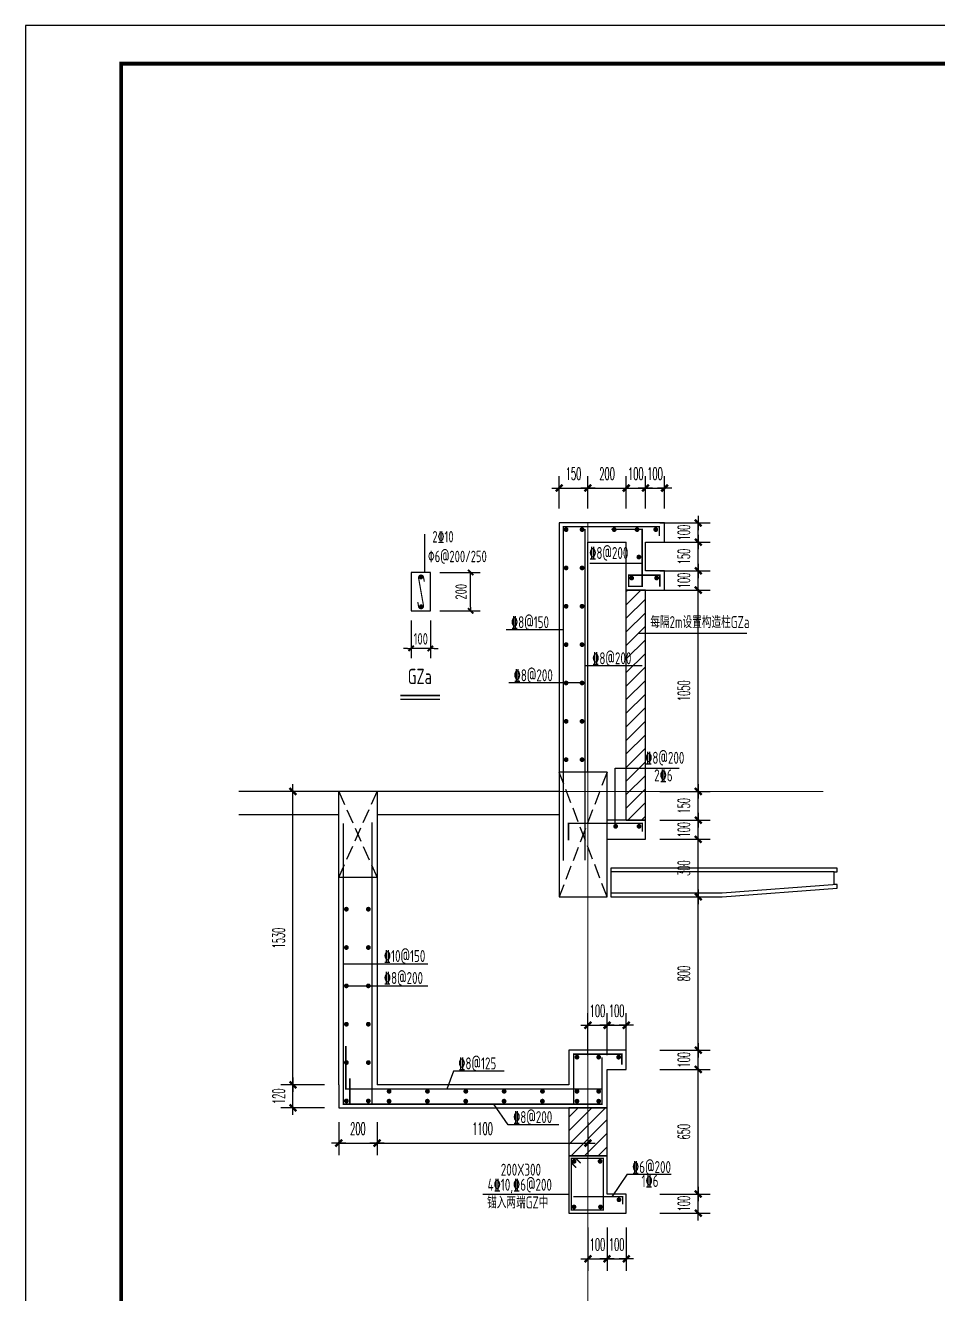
# Model space of a CAD drawing. Extents: x 169490 to 7584583, y -2399407 to 1374371.
# Drawn here: x 1588051 to 1592810, y 690855 to 697470 of the extents above; entities that cross this region are included whole.
import ezdxf
from ezdxf.enums import TextEntityAlignment as Align

# ---------------------------------------------------------------- set-up
doc = ezdxf.new("R2010")
doc.units = 0
doc.header["$LTSCALE"] = 100
for name, pattern in [('ACAD_ISO10W100', [18.5, 12, -3, 0.5, -3]), ('DASH', [0.35, 0.25, -0.1]), ('DIVIDE2', [15.875, 6.35, -3.175, 0, -3.175, 0, -3.175]), ('DOTE', [2.42, 2, -0.2, 0.02, -0.2])]:
    doc.linetypes.add(name, pattern=pattern)
doc.layers.get('0').update_dxf_attribs({"linetype": 'CONTINUOUS'})
doc.layers.get('DEFPOINTS').update_dxf_attribs({"linetype": 'CONTINUOUS'})
for name, color, linetype in [('10', 7, 'DIVIDE2'), ('PUB_HATCH', 8, 'CONTINUOUS'), ('S-BEAM-XRBAR', 20, 'CONTINUOUS'), ('S-DETL-LINE1', 2, 'CONTINUOUS'), ('S-DETL-RBAR', 1, 'CONTINUOUS'), ('S-DETL-TEXT', 7, 'CONTINUOUS'), ('S-SLAB-DIM', 92, 'CONTINUOUS'), ('WALL', 7, 'CONTINUOUS'), ('图框', 140, 'CONTINUOUS'), ('大样详图_文字', 60, 'CONTINUOUS'), ('尺寸标注', 3, 'CONTINUOUS'), ('立面', 73, 'CONTINUOUS')]:
    doc.layers.add(name, color=color, linetype=linetype)
doc.layers.add('DOTE', color=147, linetype='DOTE', lineweight=15)
doc.styles.add('DIM_FONT_T3', font='SIMPLEX', dxfattribs={"width": 0.494118, "bigfont": 'GBCBIG'})
doc.styles.add('TSSD_Dimension', font='Tssdeng.shx', dxfattribs={"width": 0.7, "bigfont": 'tssdchn.shx'})
doc.styles.add('TSSD_REIN', font='tssdeng.shx', dxfattribs={"width": 0.7, "bigfont": 'hztxt.shx'})
doc.dimstyles.new('DIMN100$TCH&&25', dxfattribs={"dimtxt": 63.75, "dimasz": 0.25, "dimexe": 62.5, "dimexo": 75, "dimgap": 43.125, "dimtad": 1, "dimdec": 0, "dimzin": 0, "dimdsep": 46, "dimtxsty": 'DIM_FONT_T3', "dimblk": '_DIMX', "dimcen": 0.09, "dimclrt": 7, "dimadec": 0, "dimazin": 0, "dimtfac": 1, "dimtdec": 0, "dimtix": 1, "dimtmove": 2, "dimatfit": 3, "dimldrblk": '_DIMX', "dimfxl": 10, "dimtolj": 1, "dimtzin": 0, "dimarcsym": 0})
doc.dimstyles.new('TSSD_20_100', dxfattribs={"dimtxt": 300, "dimasz": 100, "dimexe": 250, "dimexo": 250, "dimgap": 100, "dimtad": 1, "dimdec": 0, "dimlfac": 0.2, "dimzin": 0, "dimdsep": 46, "dimtxsty": 'TSSD_Dimension', "dimblk": '_TSDBK', "dimcen": 0, "dimclrt": 7, "dimadec": 0, "dimazin": 0, "dimtfac": 1, "dimtdec": 0, "dimtix": 1, "dimtmove": 2, "dimatfit": 3, "dimldrblk": '_TSDBK', "dimfxl": 1, "dimtolj": 1, "dimtzin": 0, "dimarcsym": 0})

# ---------------------------------------------------------------- blocks, each defined once
blk = doc.blocks.new('_DIMX')
blk.add_line((-150, 0), (150, 0))
at = {"const_width": 50}
blk.add_lwpolyline([(-70, -70), (70, 70)], dxfattribs=at)
blk = doc.blocks.new('*D1004')
at = {"layer": 'DEFPOINTS', "color": 0, "transparency": 16777216}
for p in [(1591085.5, 691274.4), (1591185.5, 691274.4), (1591185.5, 691036.2)]:
    blk.add_point(p, dxfattribs=at)
at = {"layer": '尺寸标注', "color": 0, "lineweight": -2, "transparency": 16777216}
for p, q in [((1591085.5, 691199.4), (1591085.5, 690973.7)), ((1591185.5, 691199.4), (1591185.5, 690973.7)), ((1591085.2, 691036.2), (1591085, 691036.2)), ((1591085.5, 691036.2), (1591185.5, 691036.2)), ((1591185.7, 691036.2), (1591186, 691036.2))]:
    blk.add_line(p, q, dxfattribs=at)
at = {"layer": '尺寸标注', "color": 0, "lineweight": -2, "transparency": 16777216, "xscale": 0.25, "yscale": 0.25, "zscale": 0.25}
blk.add_blockref('_DIMX', (1591085.5, 691036.2), dxfattribs=at)
at = {"layer": '尺寸标注', "color": 0, "lineweight": -2, "transparency": 16777216, "xscale": 0.25, "yscale": 0.25, "zscale": 0.25, "rotation": 180}
blk.add_blockref('_DIMX', (1591185.5, 691036.2), dxfattribs=at)
at = {"layer": '尺寸标注', "color": 7, "transparency": 16777216, "insert": (1591135.5, 691111.2), "char_height": 63.75, "attachment_point": 5, "style": 'DIM_FONT_T3'}
blk.add_mtext('\\A1;100', dxfattribs=at)
blk = doc.blocks.new('*D1005')
at = {"layer": 'DEFPOINTS', "color": 0, "transparency": 16777216}
for p in [(1591185.5, 692254.7), (1591085.5, 692024.4), (1591185.5, 692024.4)]:
    blk.add_point(p, dxfattribs=at)
at = {"layer": '尺寸标注', "color": 0, "lineweight": -2, "transparency": 16777216}
for p, q in [((1591085.5, 692099.4), (1591085.5, 692317.2)), ((1591185.5, 692099.4), (1591185.5, 692317.2)), ((1591085.2, 692254.7), (1591085, 692254.7)), ((1591085.5, 692254.7), (1591185.5, 692254.7)), ((1591185.7, 692254.7), (1591186, 692254.7))]:
    blk.add_line(p, q, dxfattribs=at)
at = {"layer": '尺寸标注', "color": 0, "lineweight": -2, "transparency": 16777216, "xscale": 0.25, "yscale": 0.25, "zscale": 0.25}
blk.add_blockref('_DIMX', (1591085.5, 692254.7), dxfattribs=at)
at = {"layer": '尺寸标注', "color": 0, "lineweight": -2, "transparency": 16777216, "xscale": 0.25, "yscale": 0.25, "zscale": 0.25, "rotation": 180}
blk.add_blockref('_DIMX', (1591185.5, 692254.7), dxfattribs=at)
at = {"layer": '尺寸标注', "color": 7, "transparency": 16777216, "insert": (1591135.5, 692329.7), "char_height": 63.75, "attachment_point": 5, "style": 'DIM_FONT_T3'}
blk.add_mtext('\\A1;100', dxfattribs=at)
blk = doc.blocks.new('*D1006')
at = {"layer": 'DEFPOINTS', "color": 0, "transparency": 16777216}
for p in [(1589885.5, 691824.4), (1590985.5, 691824.4), (1590985.5, 691640.1)]:
    blk.add_point(p, dxfattribs=at)
at = {"layer": '尺寸标注', "color": 0, "lineweight": -2, "transparency": 16777216}
for p, q in [((1589885.5, 691749.4), (1589885.5, 691577.6)), ((1590985.5, 691749.4), (1590985.5, 691577.6)), ((1589885.7, 691640.1), (1590985.2, 691640.1))]:
    blk.add_line(p, q, dxfattribs=at)
at = {"layer": '尺寸标注', "color": 0, "lineweight": -2, "transparency": 16777216, "xscale": 0.25, "yscale": 0.25, "zscale": 0.25, "rotation": 180}
blk.add_blockref('_DIMX', (1589885.5, 691640.1), dxfattribs=at)
at = {"layer": '尺寸标注', "color": 0, "lineweight": -2, "transparency": 16777216, "xscale": 0.25, "yscale": 0.25, "zscale": 0.25}
blk.add_blockref('_DIMX', (1590985.5, 691640.1), dxfattribs=at)
at = {"layer": '尺寸标注', "color": 7, "transparency": 16777216, "insert": (1590435.5, 691715.1), "char_height": 63.75, "attachment_point": 5, "style": 'DIM_FONT_T3'}
blk.add_mtext('\\A1;1100', dxfattribs=at)
blk = doc.blocks.new('*D1007')
at = {"layer": 'DEFPOINTS', "color": 0, "transparency": 16777216}
for p in [(1589685.5, 691824.4), (1589885.5, 691824.4), (1589885.5, 691640.1)]:
    blk.add_point(p, dxfattribs=at)
at = {"layer": '尺寸标注', "color": 0, "lineweight": -2, "transparency": 16777216}
for p, q in [((1589685.5, 691749.4), (1589685.5, 691577.6)), ((1589885.5, 691749.4), (1589885.5, 691577.6)), ((1589685.7, 691640.1), (1589885.2, 691640.1))]:
    blk.add_line(p, q, dxfattribs=at)
at = {"layer": '尺寸标注', "color": 0, "lineweight": -2, "transparency": 16777216, "xscale": 0.25, "yscale": 0.25, "zscale": 0.25, "rotation": 180}
blk.add_blockref('_DIMX', (1589685.5, 691640.1), dxfattribs=at)
at = {"layer": '尺寸标注', "color": 0, "lineweight": -2, "transparency": 16777216, "xscale": 0.25, "yscale": 0.25, "zscale": 0.25}
blk.add_blockref('_DIMX', (1589885.5, 691640.1), dxfattribs=at)
at = {"layer": '尺寸标注', "color": 7, "transparency": 16777216, "insert": (1589785.5, 691715.1), "char_height": 63.75, "attachment_point": 5, "style": 'DIM_FONT_T3'}
blk.add_mtext('\\A1;200', dxfattribs=at)
blk = doc.blocks.new('*D1008')
at = {"layer": 'DEFPOINTS', "color": 0, "transparency": 16777216}
for p in [(1589446.7, 693474.4), (1589685.5, 693474.4), (1589685.5, 691944.4)]:
    blk.add_point(p, dxfattribs=at)
at = {"layer": '尺寸标注', "color": 0, "lineweight": -2, "transparency": 16777216}
for p, q in [((1589610.5, 693474.4), (1589384.2, 693474.4)), ((1589446.7, 691944.6), (1589446.7, 693474.1)), ((1589610.5, 691944.4), (1589384.2, 691944.4))]:
    blk.add_line(p, q, dxfattribs=at)
at = {"layer": '尺寸标注', "color": 0, "lineweight": -2, "transparency": 16777216, "xscale": 0.25, "yscale": 0.25, "zscale": 0.25}
for p, rotation in [((1589446.7, 693474.4), 90), ((1589446.7, 691944.4), 270)]:
    blk.add_blockref('_DIMX', p, dxfattribs=dict(at, rotation=rotation))
at = {"layer": '尺寸标注', "color": 7, "transparency": 16777216, "insert": (1589371.7, 692709.4), "char_height": 63.75, "attachment_point": 5, "rotation": 90, "style": 'DIM_FONT_T3'}
blk.add_mtext('\\A1;1530', dxfattribs=at)
blk = doc.blocks.new('*D1009')
at = {"layer": 'DEFPOINTS', "color": 0, "transparency": 16777216}
for p in [(1591285.5, 694874.4), (1591561.1, 694874.4), (1591285.5, 694774.4)]:
    blk.add_point(p, dxfattribs=at)
at = {"layer": '尺寸标注', "color": 0, "lineweight": -2, "transparency": 16777216}
for p, q in [((1591360.5, 694874.4), (1591623.6, 694874.4)), ((1591561.1, 694874.6), (1591561.1, 694874.9)), ((1591561.1, 694774.4), (1591561.1, 694874.4)), ((1591360.5, 694774.4), (1591623.6, 694774.4)), ((1591561.1, 694774.1), (1591561.1, 694773.9))]:
    blk.add_line(p, q, dxfattribs=at)
at = {"layer": '尺寸标注', "color": 0, "lineweight": -2, "transparency": 16777216, "xscale": 0.25, "yscale": 0.25, "zscale": 0.25}
for p, rotation in [((1591561.1, 694874.4), 270), ((1591561.1, 694774.4), 90)]:
    blk.add_blockref('_DIMX', p, dxfattribs=dict(at, rotation=rotation))
at = {"layer": '尺寸标注', "color": 7, "transparency": 16777216, "insert": (1591486.1, 694824.4), "char_height": 63.75, "attachment_point": 5, "rotation": 90, "style": 'DIM_FONT_T3'}
blk.add_mtext('\\A1;100', dxfattribs=at)
blk = doc.blocks.new('*D1010')
at = {"layer": 'DEFPOINTS', "color": 0, "transparency": 16777216}
for p in [(1591285.5, 694774.4), (1591561.1, 694774.4), (1591285.5, 694624.4)]:
    blk.add_point(p, dxfattribs=at)
at = {"layer": '尺寸标注', "color": 0, "lineweight": -2, "transparency": 16777216}
for p, q in [((1591360.5, 694774.4), (1591623.6, 694774.4)), ((1591561.1, 694774.6), (1591561.1, 694774.9)), ((1591561.1, 694624.4), (1591561.1, 694774.4)), ((1591360.5, 694624.4), (1591623.6, 694624.4)), ((1591561.1, 694624.1), (1591561.1, 694623.9))]:
    blk.add_line(p, q, dxfattribs=at)
at = {"layer": '尺寸标注', "color": 0, "lineweight": -2, "transparency": 16777216, "xscale": 0.25, "yscale": 0.25, "zscale": 0.25}
for p, rotation in [((1591561.1, 694774.4), 270), ((1591561.1, 694624.4), 90)]:
    blk.add_blockref('_DIMX', p, dxfattribs=dict(at, rotation=rotation))
at = {"layer": '尺寸标注', "color": 7, "transparency": 16777216, "insert": (1591486.1, 694699.4), "char_height": 63.75, "attachment_point": 5, "rotation": 90, "style": 'DIM_FONT_T3'}
blk.add_mtext('\\A1;150', dxfattribs=at)
blk = doc.blocks.new('*D1011')
at = {"layer": 'DEFPOINTS', "color": 0, "transparency": 16777216}
for p in [(1591285.5, 694624.4), (1591561.1, 694624.4), (1591285.5, 694524.4)]:
    blk.add_point(p, dxfattribs=at)
at = {"layer": '尺寸标注', "color": 0, "lineweight": -2, "transparency": 16777216}
for p, q in [((1591360.5, 694624.4), (1591623.6, 694624.4)), ((1591561.1, 694624.6), (1591561.1, 694624.9)), ((1591561.1, 694524.4), (1591561.1, 694624.4)), ((1591360.5, 694524.4), (1591623.6, 694524.4)), ((1591561.1, 694524.1), (1591561.1, 694523.9))]:
    blk.add_line(p, q, dxfattribs=at)
at = {"layer": '尺寸标注', "color": 0, "lineweight": -2, "transparency": 16777216, "xscale": 0.25, "yscale": 0.25, "zscale": 0.25}
for p, rotation in [((1591561.1, 694624.4), 270), ((1591561.1, 694524.4), 90)]:
    blk.add_blockref('_DIMX', p, dxfattribs=dict(at, rotation=rotation))
at = {"layer": '尺寸标注', "color": 7, "transparency": 16777216, "insert": (1591486.1, 694574.4), "char_height": 63.75, "attachment_point": 5, "rotation": 90, "style": 'DIM_FONT_T3'}
blk.add_mtext('\\A1;100', dxfattribs=at)
blk = doc.blocks.new('*D1012')
at = {"layer": 'DEFPOINTS', "color": 0, "transparency": 16777216}
for p in [(1591285.5, 694524.4), (1591561.1, 694524.4), (1591285.5, 693474.4)]:
    blk.add_point(p, dxfattribs=at)
at = {"layer": '尺寸标注', "color": 0, "lineweight": -2, "transparency": 16777216}
for p, q in [((1591360.5, 694524.4), (1591623.6, 694524.4)), ((1591561.1, 693474.6), (1591561.1, 694524.1)), ((1591360.5, 693474.4), (1591623.6, 693474.4))]:
    blk.add_line(p, q, dxfattribs=at)
at = {"layer": '尺寸标注', "color": 0, "lineweight": -2, "transparency": 16777216, "xscale": 0.25, "yscale": 0.25, "zscale": 0.25}
for p, rotation in [((1591561.1, 694524.4), 90), ((1591561.1, 693474.4), 270)]:
    blk.add_blockref('_DIMX', p, dxfattribs=dict(at, rotation=rotation))
at = {"layer": '尺寸标注', "color": 7, "transparency": 16777216, "insert": (1591486.1, 693999.4), "char_height": 63.75, "attachment_point": 5, "rotation": 90, "style": 'DIM_FONT_T3'}
blk.add_mtext('\\A1;1050', dxfattribs=at)
blk = doc.blocks.new('*D1013')
at = {"layer": 'DEFPOINTS', "color": 0, "transparency": 16777216}
for p in [(1591285.5, 693474.4), (1591561.1, 693474.4), (1591285.5, 693324.4)]:
    blk.add_point(p, dxfattribs=at)
at = {"layer": '尺寸标注', "color": 0, "lineweight": -2, "transparency": 16777216}
for p, q in [((1591360.5, 693474.4), (1591623.6, 693474.4)), ((1591561.1, 693474.6), (1591561.1, 693474.9)), ((1591561.1, 693324.4), (1591561.1, 693474.4)), ((1591360.5, 693324.4), (1591623.6, 693324.4)), ((1591561.1, 693324.1), (1591561.1, 693323.9))]:
    blk.add_line(p, q, dxfattribs=at)
at = {"layer": '尺寸标注', "color": 0, "lineweight": -2, "transparency": 16777216, "xscale": 0.25, "yscale": 0.25, "zscale": 0.25}
for p, rotation in [((1591561.1, 693474.4), 270), ((1591561.1, 693324.4), 90)]:
    blk.add_blockref('_DIMX', p, dxfattribs=dict(at, rotation=rotation))
at = {"layer": '尺寸标注', "color": 7, "transparency": 16777216, "insert": (1591486.1, 693399.4), "char_height": 63.75, "attachment_point": 5, "rotation": 90, "style": 'DIM_FONT_T3'}
blk.add_mtext('\\A1;150', dxfattribs=at)
blk = doc.blocks.new('*D1014')
at = {"layer": 'DEFPOINTS', "color": 0, "transparency": 16777216}
for p in [(1591285.5, 692924.4), (1591561.1, 692924.4), (1591285.5, 692124.4)]:
    blk.add_point(p, dxfattribs=at)
at = {"layer": '尺寸标注', "color": 0, "lineweight": -2, "transparency": 16777216}
for p, q in [((1591360.5, 692924.4), (1591623.6, 692924.4)), ((1591561.1, 692124.6), (1591561.1, 692924.1)), ((1591360.5, 692124.4), (1591623.6, 692124.4))]:
    blk.add_line(p, q, dxfattribs=at)
at = {"layer": '尺寸标注', "color": 0, "lineweight": -2, "transparency": 16777216, "xscale": 0.25, "yscale": 0.25, "zscale": 0.25}
for p, rotation in [((1591561.1, 692924.4), 90), ((1591561.1, 692124.4), 270)]:
    blk.add_blockref('_DIMX', p, dxfattribs=dict(at, rotation=rotation))
at = {"layer": '尺寸标注', "color": 7, "transparency": 16777216, "insert": (1591486.1, 692524.4), "char_height": 63.75, "attachment_point": 5, "rotation": 90, "style": 'DIM_FONT_T3'}
blk.add_mtext('\\A1;800', dxfattribs=at)
blk = doc.blocks.new('*D1015')
at = {"layer": 'DEFPOINTS', "color": 0, "transparency": 16777216}
for p in [(1591285.5, 692124.4), (1591561.1, 692124.4), (1591285.5, 692024.4)]:
    blk.add_point(p, dxfattribs=at)
at = {"layer": '尺寸标注', "color": 0, "lineweight": -2, "transparency": 16777216}
for p, q in [((1591360.5, 692124.4), (1591623.6, 692124.4)), ((1591561.1, 692124.6), (1591561.1, 692124.9)), ((1591561.1, 692024.4), (1591561.1, 692124.4)), ((1591360.5, 692024.4), (1591623.6, 692024.4)), ((1591561.1, 692024.1), (1591561.1, 692023.9))]:
    blk.add_line(p, q, dxfattribs=at)
at = {"layer": '尺寸标注', "color": 0, "lineweight": -2, "transparency": 16777216, "xscale": 0.25, "yscale": 0.25, "zscale": 0.25}
for p, rotation in [((1591561.1, 692124.4), 270), ((1591561.1, 692024.4), 90)]:
    blk.add_blockref('_DIMX', p, dxfattribs=dict(at, rotation=rotation))
at = {"layer": '尺寸标注', "color": 7, "transparency": 16777216, "insert": (1591486.1, 692074.4), "char_height": 63.75, "attachment_point": 5, "rotation": 90, "style": 'DIM_FONT_T3'}
blk.add_mtext('\\A1;100', dxfattribs=at)
blk = doc.blocks.new('*D1016')
at = {"layer": 'DEFPOINTS', "color": 0, "transparency": 16777216}
for p in [(1591285.5, 692024.4), (1591561.1, 692024.4), (1591285.5, 691374.4)]:
    blk.add_point(p, dxfattribs=at)
at = {"layer": '尺寸标注', "color": 0, "lineweight": -2, "transparency": 16777216}
for p, q in [((1591360.5, 692024.4), (1591623.6, 692024.4)), ((1591561.1, 691374.6), (1591561.1, 692024.1)), ((1591360.5, 691374.4), (1591623.6, 691374.4))]:
    blk.add_line(p, q, dxfattribs=at)
at = {"layer": '尺寸标注', "color": 0, "lineweight": -2, "transparency": 16777216, "xscale": 0.25, "yscale": 0.25, "zscale": 0.25}
for p, rotation in [((1591561.1, 692024.4), 90), ((1591561.1, 691374.4), 270)]:
    blk.add_blockref('_DIMX', p, dxfattribs=dict(at, rotation=rotation))
at = {"layer": '尺寸标注', "color": 7, "transparency": 16777216, "insert": (1591486.1, 691699.4), "char_height": 63.75, "attachment_point": 5, "rotation": 90, "style": 'DIM_FONT_T3'}
blk.add_mtext('\\A1;650', dxfattribs=at)
blk = doc.blocks.new('*D1017')
at = {"layer": 'DEFPOINTS', "color": 0, "transparency": 16777216}
for p in [(1591285.5, 691374.4), (1591561.1, 691374.4), (1591285.5, 691274.4)]:
    blk.add_point(p, dxfattribs=at)
at = {"layer": '尺寸标注', "color": 0, "lineweight": -2, "transparency": 16777216}
for p, q in [((1591360.5, 691374.4), (1591623.6, 691374.4)), ((1591561.1, 691374.6), (1591561.1, 691374.9)), ((1591561.1, 691274.4), (1591561.1, 691374.4)), ((1591360.5, 691274.4), (1591623.6, 691274.4)), ((1591561.1, 691274.1), (1591561.1, 691273.9))]:
    blk.add_line(p, q, dxfattribs=at)
at = {"layer": '尺寸标注', "color": 0, "lineweight": -2, "transparency": 16777216, "xscale": 0.25, "yscale": 0.25, "zscale": 0.25}
for p, rotation in [((1591561.1, 691374.4), 270), ((1591561.1, 691274.4), 90)]:
    blk.add_blockref('_DIMX', p, dxfattribs=dict(at, rotation=rotation))
at = {"layer": '尺寸标注', "color": 7, "transparency": 16777216, "insert": (1591486.1, 691324.4), "char_height": 63.75, "attachment_point": 5, "rotation": 90, "style": 'DIM_FONT_T3'}
blk.add_mtext('\\A1;100', dxfattribs=at)
blk = doc.blocks.new('*D1046')
at = {"layer": 'DEFPOINTS', "color": 0, "transparency": 16777216}
for p in [(1589446.7, 691944.4), (1589685.5, 691944.4), (1589685.5, 691824.4)]:
    blk.add_point(p, dxfattribs=at)
at = {"layer": '尺寸标注', "color": 0, "lineweight": -2, "transparency": 16777216}
for p, q in [((1589610.5, 691944.4), (1589384.2, 691944.4)), ((1589446.7, 691944.6), (1589446.7, 691944.9)), ((1589446.7, 691824.4), (1589446.7, 691944.4)), ((1589610.5, 691824.4), (1589384.2, 691824.4)), ((1589446.7, 691824.1), (1589446.7, 691823.9))]:
    blk.add_line(p, q, dxfattribs=at)
at = {"layer": '尺寸标注', "color": 0, "lineweight": -2, "transparency": 16777216, "xscale": 0.25, "yscale": 0.25, "zscale": 0.25}
for p, rotation in [((1589446.7, 691944.4), 270), ((1589446.7, 691824.4), 90)]:
    blk.add_blockref('_DIMX', p, dxfattribs=dict(at, rotation=rotation))
at = {"layer": '尺寸标注', "color": 7, "transparency": 16777216, "insert": (1589371.7, 691884.4), "char_height": 63.75, "attachment_point": 5, "rotation": 90, "style": 'DIM_FONT_T3'}
blk.add_mtext('\\A1;120', dxfattribs=at)
blk = doc.blocks.new('gghhhh')
at = {"layer": 'S-DETL-RBAR', "const_width": 7.5}
blk.add_lwpolyline([(5811284.9, -2287289.6), (5811452.4, -2287289.6), (5811452.4, -2287559.4), (5811284.9, -2287559.4)], close=True, dxfattribs=at)
for points in [[(5811284.9, -2287312.6), (5811310.9, -2287338.6)], [(5811333.8, -2287315.6), (5811307.9, -2287289.6)], [(5811552.7, -2287529.3), (5811552.7, -2287490.4), (5811295.3, -2287490.4)]]:
    blk.add_lwpolyline(points, dxfattribs=at)
at = {"layer": 'S-DETL-RBAR', "const_width": 12.5}
for points in [[(5811293.2, -2287305.4, 1), (5811305.7, -2287305.4, 1)], [(5811428.8, -2287305.4, 1), (5811441.3, -2287305.4, 1)], [(5811527.3, -2287505.9, 1), (5811539.8, -2287505.9, 1)], [(5811292.7, -2287543.4, 1), (5811305.2, -2287543.4, 1)], [(5811430.9, -2287543.4, 1), (5811443.4, -2287543.4, 1)]]:
    blk.add_lwpolyline(points, format="xyb", close=True, dxfattribs=at)
at = {"layer": 'S-DETL-TEXT'}
for p, q in [((5811575.7, -2287372.9), (5811497.1, -2287490.4)), ((5811575.7, -2287372.9), (5811805, -2287372.9)), ((5810822.9, -2287476.9), (5811220.6, -2287476.9)), ((5810822.9, -2287476.9), (5811271.5, -2287476.9))]:
    blk.add_line(p, q, dxfattribs=at)
at = {"layer": 'S-DETL-TEXT', "style": 'TSSD_REIN', "width": 0.7}
for s, p in [('%%1326@200', (5811601.9, -2287366.6, 3.7)), ('200X300', (5810917, -2287380.5, 3.7)), ('1%%1326', (5811651.2, -2287439.4, 3.7)), ('4%%13210,%%1326@200', (5810848.2, -2287458.9, 3.7)), ('锚入两端GZ中', (5810845.6, -2287551.2))]:
    blk.add_text(s, height=62.5, dxfattribs=at).set_placement(p)
blk = doc.blocks.new('*D1047')
at = {"layer": 'DEFPOINTS', "color": 0, "transparency": 16777216}
for p in [(1591085.5, 692254.7), (1590985.5, 692024.4), (1591085.5, 692024.4)]:
    blk.add_point(p, dxfattribs=at)
at = {"layer": '尺寸标注', "color": 0, "lineweight": -2, "transparency": 16777216}
for p, q in [((1590985.5, 692099.4), (1590985.5, 692317.2)), ((1591085.5, 692099.4), (1591085.5, 692317.2)), ((1590985.2, 692254.7), (1590985, 692254.7)), ((1590985.5, 692254.7), (1591085.5, 692254.7)), ((1591085.7, 692254.7), (1591086, 692254.7))]:
    blk.add_line(p, q, dxfattribs=at)
at = {"layer": '尺寸标注', "color": 0, "lineweight": -2, "transparency": 16777216, "xscale": 0.25, "yscale": 0.25, "zscale": 0.25}
blk.add_blockref('_DIMX', (1590985.5, 692254.7), dxfattribs=at)
at = {"layer": '尺寸标注', "color": 0, "lineweight": -2, "transparency": 16777216, "xscale": 0.25, "yscale": 0.25, "zscale": 0.25, "rotation": 180}
blk.add_blockref('_DIMX', (1591085.5, 692254.7), dxfattribs=at)
at = {"layer": '尺寸标注', "color": 7, "transparency": 16777216, "insert": (1591035.5, 692329.7), "char_height": 63.75, "attachment_point": 5, "style": 'DIM_FONT_T3'}
blk.add_mtext('\\A1;100', dxfattribs=at)
blk = doc.blocks.new('*D1048')
at = {"layer": 'DEFPOINTS', "color": 0, "transparency": 16777216}
for p in [(1590985.5, 691274.4), (1591085.5, 691274.4), (1591085.5, 691036.2)]:
    blk.add_point(p, dxfattribs=at)
at = {"layer": '尺寸标注', "color": 0, "lineweight": -2, "transparency": 16777216}
for p, q in [((1590985.5, 691199.4), (1590985.5, 690973.7)), ((1591085.5, 691199.4), (1591085.5, 690973.7)), ((1590985.2, 691036.2), (1590985, 691036.2)), ((1590985.5, 691036.2), (1591085.5, 691036.2)), ((1591085.7, 691036.2), (1591086, 691036.2))]:
    blk.add_line(p, q, dxfattribs=at)
at = {"layer": '尺寸标注', "color": 0, "lineweight": -2, "transparency": 16777216, "xscale": 0.25, "yscale": 0.25, "zscale": 0.25}
blk.add_blockref('_DIMX', (1590985.5, 691036.2), dxfattribs=at)
at = {"layer": '尺寸标注', "color": 0, "lineweight": -2, "transparency": 16777216, "xscale": 0.25, "yscale": 0.25, "zscale": 0.25, "rotation": 180}
blk.add_blockref('_DIMX', (1591085.5, 691036.2), dxfattribs=at)
at = {"layer": '尺寸标注', "color": 7, "transparency": 16777216, "insert": (1591035.5, 691111.2), "char_height": 63.75, "attachment_point": 5, "style": 'DIM_FONT_T3'}
blk.add_mtext('\\A1;100', dxfattribs=at)
blk = doc.blocks.new('*D1049')
at = {"layer": 'DEFPOINTS', "color": 0, "transparency": 16777216}
for p in [(1591285.5, 693324.4), (1591561.1, 693324.4), (1591285.5, 693224.4)]:
    blk.add_point(p, dxfattribs=at)
at = {"layer": '尺寸标注', "color": 0, "lineweight": -2, "transparency": 16777216}
for p, q in [((1591360.5, 693324.4), (1591623.6, 693324.4)), ((1591561.1, 693324.6), (1591561.1, 693324.9)), ((1591561.1, 693224.4), (1591561.1, 693324.4)), ((1591360.5, 693224.4), (1591623.6, 693224.4)), ((1591561.1, 693224.1), (1591561.1, 693223.9))]:
    blk.add_line(p, q, dxfattribs=at)
at = {"layer": '尺寸标注', "color": 0, "lineweight": -2, "transparency": 16777216, "xscale": 0.25, "yscale": 0.25, "zscale": 0.25}
for p, rotation in [((1591561.1, 693324.4), 270), ((1591561.1, 693224.4), 90)]:
    blk.add_blockref('_DIMX', p, dxfattribs=dict(at, rotation=rotation))
at = {"layer": '尺寸标注', "color": 7, "transparency": 16777216, "insert": (1591486.1, 693274.4), "char_height": 63.75, "attachment_point": 5, "rotation": 90, "style": 'DIM_FONT_T3'}
blk.add_mtext('\\A1;100', dxfattribs=at)
blk = doc.blocks.new('*D1050')
at = {"layer": 'DEFPOINTS', "color": 0, "transparency": 16777216}
for p in [(1591285.5, 693224.4), (1591561.1, 693224.4), (1591285.5, 692924.4)]:
    blk.add_point(p, dxfattribs=at)
at = {"layer": '尺寸标注', "color": 0, "lineweight": -2, "transparency": 16777216}
for p, q in [((1591360.5, 693224.4), (1591623.6, 693224.4)), ((1591561.1, 692924.6), (1591561.1, 693224.1)), ((1591360.5, 692924.4), (1591623.6, 692924.4))]:
    blk.add_line(p, q, dxfattribs=at)
at = {"layer": '尺寸标注', "color": 0, "lineweight": -2, "transparency": 16777216, "xscale": 0.25, "yscale": 0.25, "zscale": 0.25}
for p, rotation in [((1591561.1, 693224.4), 90), ((1591561.1, 692924.4), 270)]:
    blk.add_blockref('_DIMX', p, dxfattribs=dict(at, rotation=rotation))
at = {"layer": '尺寸标注', "color": 7, "transparency": 16777216, "insert": (1591486.1, 693074.4), "char_height": 63.75, "attachment_point": 5, "rotation": 90, "style": 'DIM_FONT_T3'}
blk.add_mtext('\\A1;300', dxfattribs=at)
blk = doc.blocks.new('*D1051')
at = {"layer": 'DEFPOINTS', "color": 0, "transparency": 16777216}
for p in [(1591185.5, 695056.5), (1590985.5, 694874.4), (1591185.5, 694874.4)]:
    blk.add_point(p, dxfattribs=at)
at = {"layer": '尺寸标注', "color": 0, "lineweight": -2, "transparency": 16777216}
for p, q in [((1590985.5, 694949.4), (1590985.5, 695119)), ((1591185.5, 694949.4), (1591185.5, 695119)), ((1590985.7, 695056.5), (1591185.2, 695056.5))]:
    blk.add_line(p, q, dxfattribs=at)
at = {"layer": '尺寸标注', "color": 0, "lineweight": -2, "transparency": 16777216, "xscale": 0.25, "yscale": 0.25, "zscale": 0.25, "rotation": 180}
blk.add_blockref('_DIMX', (1590985.5, 695056.5), dxfattribs=at)
at = {"layer": '尺寸标注', "color": 0, "lineweight": -2, "transparency": 16777216, "xscale": 0.25, "yscale": 0.25, "zscale": 0.25}
blk.add_blockref('_DIMX', (1591185.5, 695056.5), dxfattribs=at)
at = {"layer": '尺寸标注', "color": 7, "transparency": 16777216, "insert": (1591085.5, 695131.5), "char_height": 63.75, "attachment_point": 5, "style": 'DIM_FONT_T3'}
blk.add_mtext('\\A1;200', dxfattribs=at)
blk = doc.blocks.new('*D1052')
at = {"layer": 'DEFPOINTS', "color": 0, "transparency": 16777216}
for p in [(1590985.5, 695056.5), (1590835.5, 694874.4), (1590985.5, 694874.4)]:
    blk.add_point(p, dxfattribs=at)
at = {"layer": '尺寸标注', "color": 0, "lineweight": -2, "transparency": 16777216}
for p, q in [((1590835.5, 694949.4), (1590835.5, 695119)), ((1590985.5, 694949.4), (1590985.5, 695119)), ((1590835.2, 695056.5), (1590835, 695056.5)), ((1590835.5, 695056.5), (1590985.5, 695056.5)), ((1590985.7, 695056.5), (1590986, 695056.5))]:
    blk.add_line(p, q, dxfattribs=at)
at = {"layer": '尺寸标注', "color": 0, "lineweight": -2, "transparency": 16777216, "xscale": 0.25, "yscale": 0.25, "zscale": 0.25}
blk.add_blockref('_DIMX', (1590835.5, 695056.5), dxfattribs=at)
at = {"layer": '尺寸标注', "color": 0, "lineweight": -2, "transparency": 16777216, "xscale": 0.25, "yscale": 0.25, "zscale": 0.25, "rotation": 180}
blk.add_blockref('_DIMX', (1590985.5, 695056.5), dxfattribs=at)
at = {"layer": '尺寸标注', "color": 7, "transparency": 16777216, "insert": (1590910.5, 695131.5), "char_height": 63.75, "attachment_point": 5, "style": 'DIM_FONT_T3'}
blk.add_mtext('\\A1;150', dxfattribs=at)
blk = doc.blocks.new('*D1053')
at = {"layer": 'DEFPOINTS', "color": 0, "transparency": 16777216}
for p in [(1591285.5, 695056.5), (1591185.5, 694874.4), (1591285.5, 694874.4)]:
    blk.add_point(p, dxfattribs=at)
at = {"layer": '尺寸标注', "color": 0, "lineweight": -2, "transparency": 16777216}
for p, q in [((1591185.5, 694949.4), (1591185.5, 695119)), ((1591285.5, 694949.4), (1591285.5, 695119)), ((1591185.2, 695056.5), (1591185, 695056.5)), ((1591185.5, 695056.5), (1591285.5, 695056.5)), ((1591285.7, 695056.5), (1591286, 695056.5))]:
    blk.add_line(p, q, dxfattribs=at)
at = {"layer": '尺寸标注', "color": 0, "lineweight": -2, "transparency": 16777216, "xscale": 0.25, "yscale": 0.25, "zscale": 0.25}
blk.add_blockref('_DIMX', (1591185.5, 695056.5), dxfattribs=at)
at = {"layer": '尺寸标注', "color": 0, "lineweight": -2, "transparency": 16777216, "xscale": 0.25, "yscale": 0.25, "zscale": 0.25, "rotation": 180}
blk.add_blockref('_DIMX', (1591285.5, 695056.5), dxfattribs=at)
at = {"layer": '尺寸标注', "color": 7, "transparency": 16777216, "insert": (1591235.5, 695131.5), "char_height": 63.75, "attachment_point": 5, "style": 'DIM_FONT_T3'}
blk.add_mtext('\\A1;100', dxfattribs=at)
blk = doc.blocks.new('*D1054')
at = {"layer": 'DEFPOINTS', "color": 0, "transparency": 16777216}
for p in [(1591385.5, 695056.5), (1591285.5, 694874.4), (1591385.5, 694874.4)]:
    blk.add_point(p, dxfattribs=at)
at = {"layer": '尺寸标注', "color": 0, "lineweight": -2, "transparency": 16777216}
for p, q in [((1591285.5, 694949.4), (1591285.5, 695119)), ((1591385.5, 694949.4), (1591385.5, 695119)), ((1591285.2, 695056.5), (1591285, 695056.5)), ((1591285.5, 695056.5), (1591385.5, 695056.5)), ((1591385.7, 695056.5), (1591386, 695056.5))]:
    blk.add_line(p, q, dxfattribs=at)
at = {"layer": '尺寸标注', "color": 0, "lineweight": -2, "transparency": 16777216, "xscale": 0.25, "yscale": 0.25, "zscale": 0.25}
blk.add_blockref('_DIMX', (1591285.5, 695056.5), dxfattribs=at)
at = {"layer": '尺寸标注', "color": 0, "lineweight": -2, "transparency": 16777216, "xscale": 0.25, "yscale": 0.25, "zscale": 0.25, "rotation": 180}
blk.add_blockref('_DIMX', (1591385.5, 695056.5), dxfattribs=at)
at = {"layer": '尺寸标注', "color": 7, "transparency": 16777216, "insert": (1591335.5, 695131.5), "char_height": 63.75, "attachment_point": 5, "style": 'DIM_FONT_T3'}
blk.add_mtext('\\A1;100', dxfattribs=at)
blk = doc.blocks.new('_TSDBK')
blk.add_line((-1, 0), (0, 0))
at = {"const_width": 0.5}
blk.add_lwpolyline([(-0.7, -0.7), (0.7, 0.7)], dxfattribs=at)
blk = doc.blocks.new('*D3975')
at = {"layer": 'DEFPOINTS', "color": 0, "transparency": 16777216}
for p in [(2763500, 740316), (2764551, 740316), (2763500, 739316)]:
    blk.add_point(p, dxfattribs=at)
at = {"layer": 'S-SLAB-DIM', "color": 0, "lineweight": -2, "transparency": 16777216}
for p, q in [((2763750, 740316), (2764801, 740316)), ((2764551, 739416), (2764551, 740216)), ((2763750, 739316), (2764801, 739316))]:
    blk.add_line(p, q, dxfattribs=at)
at = {"layer": 'S-SLAB-DIM', "color": 0, "lineweight": -2, "transparency": 16777216, "xscale": 100, "yscale": 100, "zscale": 100}
for p, rotation in [((2764551, 740316), 90), ((2764551, 739316), 270)]:
    blk.add_blockref('_TSDBK', p, dxfattribs=dict(at, rotation=rotation))
at = {"layer": 'S-SLAB-DIM', "color": 7, "transparency": 16777216, "insert": (2764301, 739816), "char_height": 300, "attachment_point": 5, "rotation": 90, "style": 'TSSD_Dimension'}
blk.add_mtext('\\A1;200', dxfattribs=at)
blk = doc.blocks.new('*D3976')
at = {"layer": 'DEFPOINTS', "color": 0, "transparency": 16777216}
for p in [(2763000, 739316), (2763500, 739316), (2763000, 738338)]:
    blk.add_point(p, dxfattribs=at)
at = {"layer": 'S-SLAB-DIM', "color": 0, "lineweight": -2, "transparency": 16777216}
for p, q in [((2763000, 739066), (2763000, 738088)), ((2763500, 739066), (2763500, 738088)), ((2762900, 738338), (2762800, 738338)), ((2763500, 738338), (2763000, 738338)), ((2763600, 738338), (2763700, 738338))]:
    blk.add_line(p, q, dxfattribs=at)
at = {"layer": 'S-SLAB-DIM', "color": 0, "lineweight": -2, "transparency": 16777216, "xscale": 100, "yscale": 100, "zscale": 100}
blk.add_blockref('_TSDBK', (2763000, 738338), dxfattribs=at)
at = {"layer": 'S-SLAB-DIM', "color": 0, "lineweight": -2, "transparency": 16777216, "xscale": 100, "yscale": 100, "zscale": 100, "rotation": 180}
blk.add_blockref('_TSDBK', (2763500, 738338), dxfattribs=at)
at = {"layer": 'S-SLAB-DIM', "color": 7, "transparency": 16777216, "insert": (2763250, 738588), "char_height": 300, "attachment_point": 5, "style": 'TSSD_Dimension'}
blk.add_mtext('\\A1;100', dxfattribs=at)
blk = doc.blocks.new('BW-3345082', base_point=(2762717.9, 737011.7, 0))
at = {"layer": 'S-BEAM-XRBAR', "const_width": 30}
blk.add_lwpolyline([(2763172.5, 739546), (2763193.4, 739427.8, 0.9998467), (2763321.4, 739450.4), (2763193.4, 740175.2, -1.0001533), (2763321.4, 740197.8), (2763342.3, 740079.6)], format="xyb", dxfattribs=at)
at = {"layer": 'S-BEAM-XRBAR', "const_width": 50}
for points in [[(2763232.4, 740186.5, 1), (2763282.4, 740186.5, 1)], [(2763232.4, 739439.1, 1), (2763282.4, 739439.1, 1)]]:
    blk.add_lwpolyline(points, format="xyb", close=True, dxfattribs=at)
at = {"layer": 'S-DETL-LINE1'}
blk.add_lwpolyline([(2763499.5, 740316.5), (2762999.5, 740316.5), (2762999.5, 739316.5), (2763499.5, 739316.5)], close=True, dxfattribs=at)
at = {"layer": 'S-DETL-TEXT'}
blk.add_line((2762717.9, 737011.7), (2763748.5, 737011.7), dxfattribs=at)
at = {"layer": 'S-DETL-TEXT', "const_width": 50}
blk.add_lwpolyline([(2762717.9, 737111.7), (2763748.5, 737111.7)], dxfattribs=at)
at = {"layer": '大样详图_文字'}
blk.add_lwpolyline([(2763358, 740316.5), (2763358, 741314.4)], dxfattribs=at)
at = {"layer": 'S-DETL-TEXT', "style": 'TSSD_REIN', "width": 0.7}
blk.add_text('GZa', height=400, dxfattribs=at).set_placement((2763225.5, 737286.7), align=Align.BOTTOM_CENTER)
at = {"layer": '大样详图_文字', "style": 'TSSD_REIN', "width": 0.7}
blk.add_text('2%%13210', height=300, dxfattribs=at).set_placement((2764107.1, 741009.4), align=Align.BOTTOM_RIGHT)
blk.add_text('%%1306@200/250', height=300, dxfattribs=at).set_placement((2763434.3, 740586.3))
at = {"layer": 'S-SLAB-DIM'}
for base, p2, angle, picture, middle in [((2764551.2, 740316.5), (2763499.5, 740316.5), 90, '*D3975', (2764301.2, 739816.5)), ((2762999.5, 738338.5), (2762999.5, 739316.5), 180, '*D3976', (2763249.5, 738588.5))]:
    dim = blk.add_linear_dim(base=base, p1=(2763499.5, 739316.5), p2=p2, angle=angle, dimstyle='TSSD_20_100', dxfattribs=at)
    dim.commit()
    dim.dimension.update_dxf_attribs({"geometry": picture, "text_midpoint": middle})

msp = doc.modelspace()

# ---------------------------------------------------------------- hatches: boundary and pattern name
at = {"layer": 'PUB_HATCH'}
h = msp.add_hatch(dxfattribs=at)
h.set_pattern_fill('普通砖', color=256, scale=20, style=0)
h.set_pattern_definition([(45, (308006.317, 62019.19), (-35.3553532, 35.3553532), [])])
h.paths.add_polyline_path([(1591185.5, 693324.4), (1591285.5, 693324.4), (1591285.5, 694524.4), (1591185.5, 694524.4)])
h = msp.add_hatch(dxfattribs=at)
h.set_pattern_fill('普通砖', color=256, scale=20, style=0)
h.set_pattern_definition([(45, (278258.006, 70414.854), (-35.3553532, 35.3553532), [])])
h.paths.add_polyline_path([(1590885.5, 691574.4), (1591085.5, 691574.4), (1591085.5, 691824.4), (1590885.5, 691824.4)])

# ---------------------------------------------------------------- linework, layer by layer
at = {"layer": '10', "ltscale": 10}
for p, q in [((1591268.3, 694663.2), (1590995.2, 694663.2)), ((1591127, 693307.6), (1591127, 693594.9)), ((1591127, 693594.9), (1591461.7, 693594.9))]:
    msp.add_line(p, q, dxfattribs=at)
at = {"layer": 'DOTE', "linetype": 'ACAD_ISO10W100', "ltscale": 100}
for p, q in [((1590985.5, 694874.4), (1590985.5, 687974.4)), ((1589164.6, 693474.4), (1592212.6, 693474.4))]:
    msp.add_line(p, q, dxfattribs=at)
at = {"layer": 'S-DETL-RBAR', "const_width": 7.5}
for points in [[(1590857.6, 693113.4), (1590857.6, 694855.3), (1591358, 694855.3), (1591358, 694806.7)], [(1590970.2, 694843.1), (1590970.2, 693114.9)], [(1591360.5, 694541.5), (1591360.5, 694602.2), (1591198.3, 694602.2), (1591198.3, 694544.2), (1591268.3, 694544.2), (1591268.3, 694841.2), (1591108.2, 694841.2)], [(1589709.7, 693308.3), (1589709.7, 691842.9), (1589859, 691842.9), (1589859, 693312.4)], [(1591269.2, 693263.5), (1591269.2, 693307.6), (1590884.3, 693307.6), (1590884.3, 693218.3)], [(1591162.4, 692049.4), (1591162.4, 692103.8), (1590910.8, 692103.8), (1590910.8, 691843), (1591059.4, 691843), (1591059.4, 691921.8), (1589731.4, 691921.8), (1589722.3, 691921.8), (1589722.3, 692146.9)], [(1591059.4, 692087.8), (1591059.4, 691843), (1589743.4, 691842.9), (1589743.4, 691977.2)]]:
    msp.add_lwpolyline(points, dxfattribs=at)
at = {"layer": 'S-DETL-RBAR', "const_width": 12.5}
for points in [[(1590865.3, 694839.8, 1), (1590877.8, 694839.8, 1)], [(1590948.6, 694839.8, 1), (1590961.1, 694839.8, 1)], [(1591116.5, 694839.8, 1), (1591129, 694839.8, 1)], [(1591235.5, 694839.8, 1), (1591248, 694839.8, 1)], [(1591333, 694839.8, 1), (1591345.5, 694839.8, 1)], [(1591245.1, 694696.6, 1), (1591257.6, 694696.6, 1)], [(1590865.3, 694639.8, 1), (1590877.8, 694639.8, 1)], [(1590948.6, 694639.8, 1), (1590961.1, 694639.8, 1)], [(1591207.3, 694587.1, 1), (1591219.8, 694587.1, 1)], [(1591337.6, 694587.4, 1), (1591350.1, 694587.4, 1)], [(1590865.3, 694439.8, 1), (1590877.8, 694439.8, 1)], [(1590948.6, 694439.8, 1), (1590961.1, 694439.8, 1)], [(1590865.3, 694239.8, 1), (1590877.8, 694239.8, 1)], [(1590948.6, 694239.8, 1), (1590961.1, 694239.8, 1)], [(1590865.3, 694039.8, 1), (1590877.8, 694039.8, 1)], [(1590948.6, 694039.8, 1), (1590961.1, 694039.8, 1)], [(1590865.3, 693839.8, 1), (1590877.8, 693839.8, 1)], [(1590948.6, 693839.8, 1), (1590961.1, 693839.8, 1)], [(1590865.3, 693639.8, 1), (1590877.8, 693639.8, 1)], [(1590948.6, 693639.8, 1), (1590961.1, 693639.8, 1)], [(1591123.7, 693292.2, 1), (1591136.2, 693292.2, 1)], [(1591246, 693292.2, 1), (1591258.5, 693292.2, 1)], [(1589731.6, 692859.9, -1), (1589719.1, 692859.9, -1)], [(1589846.2, 692859.9, -1), (1589833.7, 692859.9, -1)], [(1589731.6, 692659.9, -1), (1589719.1, 692659.9, -1)], [(1589846.2, 692659.9, -1), (1589833.7, 692659.9, -1)], [(1589731.6, 692459.9, -1), (1589719.1, 692459.9, -1)], [(1589846.2, 692459.9, -1), (1589833.7, 692459.9, -1)], [(1589731.6, 692259.9, -1), (1589719.1, 692259.9, -1)], [(1589846.2, 692259.9, -1), (1589833.7, 692259.9, -1)], [(1589731.6, 692059.9, -1), (1589719.1, 692059.9, -1)], [(1589846.2, 692059.9, -1), (1589833.7, 692059.9, -1)], [(1590922, 692088.3, 1), (1590934.5, 692088.3, 1)], [(1591035.4, 692088.3, 1), (1591047.9, 692088.3, 1)], [(1591139.2, 692088.3, 1), (1591151.7, 692088.3, 1)], [(1589942, 691910.2, 1), (1589954.5, 691910.2, 1)], [(1590142, 691910.2, 1), (1590154.5, 691910.2, 1)], [(1590342, 691910.2, 1), (1590354.5, 691910.2, 1)], [(1590542, 691910.2, 1), (1590554.5, 691910.2, 1)], [(1590742, 691910.2, 1), (1590754.5, 691910.2, 1)], [(1590922, 691910.2, 1), (1590934.5, 691910.2, 1)], [(1591035.4, 691910.2, 1), (1591047.9, 691910.2, 1)], [(1589731.6, 691859.9, -1), (1589719.1, 691859.9, -1)], [(1589846.2, 691859.9, -1), (1589833.7, 691859.9, -1)], [(1589942, 691858.6, 1), (1589954.5, 691858.6, 1)], [(1590142, 691858.6, 1), (1590154.5, 691858.6, 1)], [(1590342, 691858.6, 1), (1590354.5, 691858.6, 1)], [(1590542, 691858.6, 1), (1590554.5, 691858.6, 1)], [(1590742, 691858.6, 1), (1590754.5, 691858.6, 1)], [(1590922, 691858.6, 1), (1590934.5, 691858.6, 1)], [(1591035.4, 691858.6, 1), (1591047.9, 691858.6, 1)]]:
    msp.add_lwpolyline(points, format="xyb", close=True, dxfattribs=at)
at = {"layer": 'S-DETL-TEXT'}
for p, q in [((1590857.6, 694316.7), (1590558.6, 694316.7)), ((1591269.1, 694128.6), (1590970.2, 694128.6)), ((1590948.6, 694039.8), (1590572.5, 694039.8)), ((1589709.7, 692575.6), (1590150.1, 692575.6)), ((1589709.7, 692461.1), (1590150.1, 692461.1)), ((1590283.5, 692015.7), (1590250, 691921.8)), ((1590548.1, 692015.7), (1590283.5, 692015.7)), ((1590569.8, 691735.5), (1590494.1, 691842.9)), ((1590834.4, 691735.5), (1590569.8, 691735.5))]:
    msp.add_line(p, q, dxfattribs=at)
at = {"layer": 'S-DETL-TEXT', "color": 2}
msp.add_line((1591248.8, 694300.1), (1591815.3, 694300.1), dxfattribs=at)
at = {"layer": 'WALL'}
for p, q in [((1591385.5, 694874.4), (1590835.5, 694874.4)), ((1590835.5, 694874.4), (1590835.5, 693474.4)), ((1591385.5, 694774.4), (1591385.5, 694874.4)), ((1590985.5, 693574.4), (1590985.5, 694774.4)), ((1590985.5, 694774.4), (1591185.5, 694774.4)), ((1591185.5, 693324.4), (1591185.5, 694774.4)), ((1591285.5, 694624.4), (1591285.5, 694774.4)), ((1591285.5, 694774.4), (1591385.5, 694774.4)), ((1591385.5, 694624.4), (1591285.5, 694624.4)), ((1591385.5, 694524.4), (1591385.5, 694624.4)), ((1591185.5, 694524.4), (1591385.5, 694524.4)), ((1591285.5, 694524.4), (1591185.5, 694524.4)), ((1591285.5, 693324.4), (1591285.5, 694524.4)), ((1591085.5, 693574.4), (1590835.5, 693574.4)), ((1591085.5, 693324.4), (1591085.5, 693574.4)), ((1590835.5, 693474.4), (1589164.6, 693474.4)), ((1589685.5, 691944.4), (1589685.5, 693474.4)), ((1589885.5, 693474.4), (1589885.5, 691944.4)), ((1590835.5, 693474.4), (1590835.5, 692924.4)), ((1589164.6, 693354.4), (1589685.5, 693354.4)), ((1589885.5, 693354.4), (1590835.5, 693354.4)), ((1591285.5, 693324.4), (1591085.5, 693324.4)), ((1591085.5, 692924.4), (1591085.5, 693324.4)), ((1591185.5, 693324.4), (1591285.5, 693324.4)), ((1591285.5, 693224.4), (1591285.5, 693324.4)), ((1591085.5, 693224.4), (1591285.5, 693224.4)), ((1589885.5, 693024.4), (1589685.5, 693024.4)), ((1590835.5, 692924.4), (1591085.5, 692924.4)), ((1591185.5, 692124.4), (1590885.5, 692124.4)), ((1590885.5, 692124.4), (1590885.5, 691944.4)), ((1591185.5, 692024.4), (1591185.5, 692124.4)), ((1591085.5, 691824.4), (1591085.5, 692024.4)), ((1591085.5, 692024.4), (1591185.5, 692024.4)), ((1589685.5, 691944.4), (1589685.5, 691824.4)), ((1590885.5, 691944.4), (1589885.5, 691944.4)), ((1589685.5, 691824.4), (1591085.5, 691824.4))]:
    msp.add_line(p, q, dxfattribs=at)
at = {"layer": 'WALL', "linetype": 'DASH', "ltscale": 3}
for p, q in [((1591085.5, 693574.4), (1590835.5, 692924.4)), ((1591085.5, 692924.4), (1590835.5, 693574.4)), ((1589685.5, 693024.4), (1589885.5, 693474.4)), ((1589685.5, 693474.4), (1589885.5, 693024.4))]:
    msp.add_line(p, q, dxfattribs=at)
at = {"layer": 'WALL'}
for points in [[(1590835.5, 694874.4), (1590835.5, 694524.4)], [(1591085.5, 691374.4), (1591085.5, 691574.4), (1590885.5, 691574.4), (1590885.5, 691274.4), (1591185.5, 691274.4), (1591185.5, 691374.4), (1591085.5, 691374.4)]]:
    msp.add_lwpolyline(points, dxfattribs=at)
msp.add_lwpolyline([(1590885.5, 691574.4), (1591085.5, 691574.4), (1591085.5, 691824.4), (1590885.5, 691824.4)], close=True, dxfattribs=at)
at = {"layer": '图框'}
msp.add_lwpolyline([(1588050.5, 685589.6), (1604870.5, 685589.6), (1604870.5, 697469.6), (1588050.5, 697469.6)], close=True, dxfattribs=at)
at = {"layer": '图框', "const_width": 20}
msp.add_lwpolyline([(1588550.5, 685789.6), (1604670.5, 685789.6), (1604670.5, 697269.6), (1588550.5, 697269.6)], close=True, dxfattribs=at)
at = {"layer": '立面', "color": 4}
msp.add_line((1592270.5, 693054.4), (1591105.5, 693054.4), dxfattribs=at)
for points in [[(1591105.5, 692924.4), (1591685.5, 692924.4), (1592285.5, 692969.4), (1592285.5, 692989.4), (1592270.5, 692988.2), (1592270.5, 693054.4), (1592285.5, 693054.4), (1592285.5, 693074.4), (1591105.5, 693074.4), (1591105.5, 692924.4)], [(1592285.5, 692989.3), (1591686.2, 692944.4), (1591105.5, 692944.4)]]:
    msp.add_lwpolyline(points, dxfattribs=at)

# ---------------------------------------------------------------- block references
at = {"layer": 'S-DETL-LINE1', "xscale": 0.2, "yscale": 0.2, "zscale": 0.2}
msp.add_blockref('BW-3345082', (1590007, 693954.7, 0), dxfattribs=at)
at = {"layer": 'S-DETL-RBAR'}
msp.add_blockref('gghhhh', (-4220386.1, 2978850.5), dxfattribs=at)

# ---------------------------------------------------------------- texts
at = {"layer": 'S-DETL-TEXT', "style": 'TSSD_REIN', "width": 0.7}
for s, p in [('%%1328@200', (1590992.3, 694686.6)), ('%%1328@150', (1590584.1, 694325.6)), ('%%1328@200', (1591007.9, 694137.4)), ('%%1328@200', (1590598, 694048.6)), ('%%1328@200', (1591284.3, 693618.3)), ('2%%1326', (1591331.2, 693526.6)), ('%%13210@150', (1589920.9, 692584.4)), ('%%1328@200', (1589920.9, 692469.9)), ('%%1328@125', (1590309, 692024.5)), ('%%1328@200', (1590595.2, 691744.3))]:
    msp.add_text(s, height=62.5, dxfattribs=at).set_placement(p)
at = {"layer": 'S-DETL-TEXT', "color": 2, "style": 'TSSD_REIN', "width": 0.7}
msp.add_text('每隔2m设置构造柱GZa', height=62.5, dxfattribs=at).set_placement((1591310.7, 694326.1))

# ---------------------------------------------------------------- dimensions: what is measured, and where the dimension line sits
at = {"layer": '尺寸标注'}
for p1, p2, distance, picture, middle in [((1590835.5, 694874.4), (1590985.5, 694874.4), 182.1, '*D1052', (1590910.5, 695131.5)), ((1590985.5, 694874.4), (1591185.5, 694874.4), 182.1, '*D1051', (1591085.5, 695131.5)), ((1591185.5, 694874.4), (1591285.5, 694874.4), 182.1, '*D1053', (1591235.5, 695131.5)), ((1591285.5, 694874.4), (1591385.5, 694874.4), 182.1, '*D1054', (1591335.5, 695131.5)), ((1591285.5, 694774.4), (1591285.5, 694874.4), -275.6, '*D1009', (1591486.1, 694824.4)), ((1591285.5, 694624.4), (1591285.5, 694774.4), -275.6, '*D1010', (1591486.1, 694699.4)), ((1591285.5, 694524.4), (1591285.5, 694624.4), -275.6, '*D1011', (1591486.1, 694574.4)), ((1591285.5, 693474.4), (1591285.5, 694524.4), -275.6, '*D1012', (1591486.1, 693999.4)), ((1589685.5, 691944.4), (1589685.5, 693474.4), 238.8, '*D1008', (1589371.7, 692709.4)), ((1591285.5, 693324.4), (1591285.5, 693474.4), -275.6, '*D1013', (1591486.1, 693399.4)), ((1591285.5, 693224.4), (1591285.5, 693324.4), -275.6, '*D1049', (1591486.1, 693274.4)), ((1591285.5, 692924.4), (1591285.5, 693224.4), -275.6, '*D1050', (1591486.1, 693074.4)), ((1591285.5, 692124.4), (1591285.5, 692924.4), -275.6, '*D1014', (1591486.1, 692524.4)), ((1590985.5, 692024.4), (1591085.5, 692024.4), 230.4, '*D1047', (1591035.5, 692329.7)), ((1591085.5, 692024.4), (1591185.5, 692024.4), 230.4, '*D1005', (1591135.5, 692329.7)), ((1591285.5, 692024.4), (1591285.5, 692124.4), -275.6, '*D1015', (1591486.1, 692074.4)), ((1591285.5, 691374.4), (1591285.5, 692024.4), -275.6, '*D1016', (1591486.1, 691699.4)), ((1589685.5, 691824.4), (1589685.5, 691944.4), 238.8, '*D1046', (1589371.7, 691884.4)), ((1589685.5, 691824.4), (1589885.5, 691824.4), -184.3, '*D1007', (1589785.5, 691715.1)), ((1589885.5, 691824.4), (1590985.5, 691824.4), -184.3, '*D1006', (1590435.5, 691715.1)), ((1591285.5, 691274.4), (1591285.5, 691374.4), -275.6, '*D1017', (1591486.1, 691324.4)), ((1590985.5, 691274.4), (1591085.5, 691274.4), -238.2, '*D1048', (1591035.5, 691111.2)), ((1591085.5, 691274.4), (1591185.5, 691274.4), -238.2, '*D1004', (1591135.5, 691111.2))]:
    dim = msp.add_aligned_dim(p1=p1, p2=p2, distance=distance, dimstyle='DIMN100$TCH&&25', dxfattribs=at)
    dim.commit()
    dim.dimension.update_dxf_attribs({"geometry": picture, "text_midpoint": middle})

doc.saveas('drawing.dxf')
